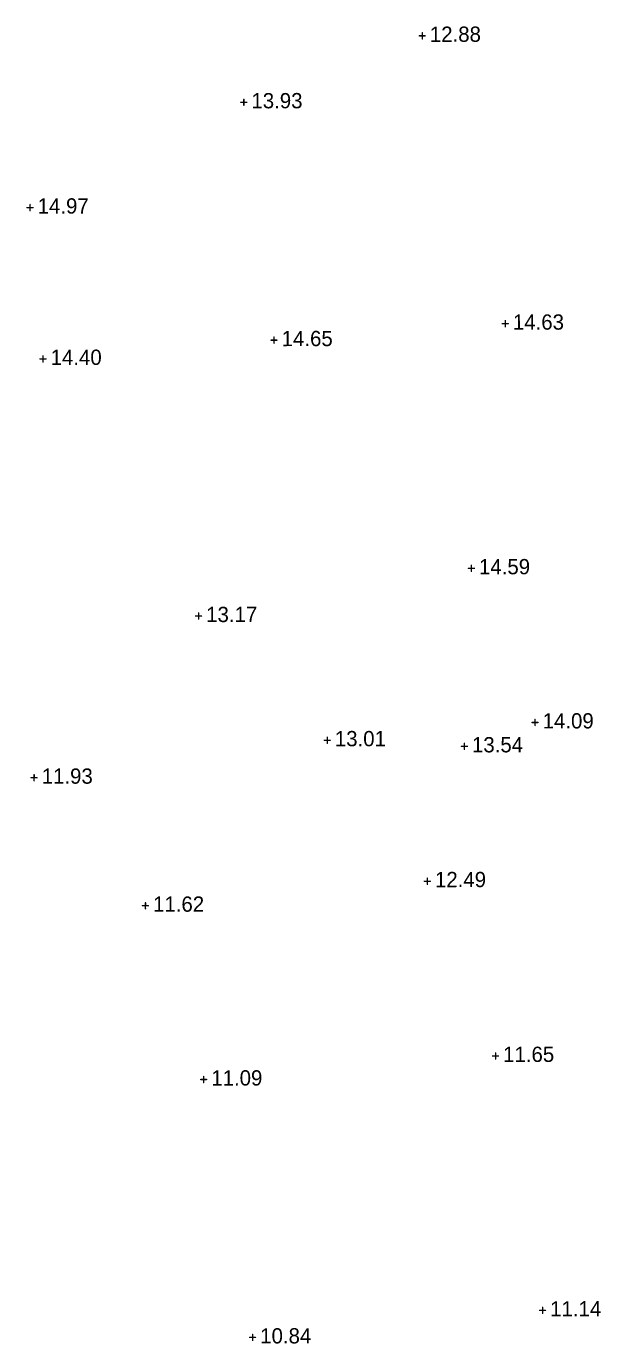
# Model space of a CAD drawing. Header units: metres. Extents: x 119225 to 119868, y 6148173 to 6148690.
# Drawn here: x 119602.7 to 119677.9, y 6148362.3 to 6148534.9 of the extents above; entities that cross this region are included whole.
import ezdxf
from ezdxf.enums import TextEntityAlignment as Align

# ---------------------------------------------------------------- set-up
doc = ezdxf.new("R2010")
doc.units = ezdxf.units.M
doc.layers.get('0').update_dxf_attribs({"linetype": 'CONTINUOUS'})
doc.layers.add('Z_bef', color=4, linetype='CONTINUOUS')
doc.styles.add('FISO', font='FISO')
doc.styles.add('ISO', font='ISO')

# ---------------------------------------------------------------- blocks, each defined once
blk = doc.blocks.new('_MPLUSZH')
at = {"color": 1, "style": 'ISO'}
blk.add_text('+', height=2, dxfattribs=at).set_placement((0, 0), align=Align.MIDDLE)
at = {"style": 'FISO'}
blk.add_attdef('PLUSHÖJD', (1, -1), '', height=2, dxfattribs=at)

msp = doc.modelspace()

# ---------------------------------------------------------------- block references
at = {"layer": 'Z_bef', "extrusion": (1.41091e-08, -2.66725e-08, 1)}
ref = msp.add_blockref('_MPLUSZH', (119654.56, 6148533.88, -0.16), dxfattribs=dict(at, xscale=0.9999947511315105, yscale=0.9999947511315105, zscale=0.9999947511315105, rotation=0.0449887309207433))
ref.add_attrib('PLUSHÖJD', '12.88', (119655.56, 6148532.88, -0.16), dxfattribs={"layer": '0', "extrusion": (1.41091e-08, -2.66725e-08, 1), "height": 2, "rotation": 0.045, "style": 'FISO', "oblique": 360})
ref = msp.add_blockref('_MPLUSZH', (119631.18, 6148525.17, -0.16), dxfattribs=dict(at, xscale=0.9999947511315105, yscale=0.9999947511315105, zscale=0.9999947511315105, rotation=0.0449887309207433))
ref.add_attrib('PLUSHÖJD', '13.93', (119632.18, 6148524.17, -0.16), dxfattribs={"layer": '0', "extrusion": (1.41091e-08, -2.66725e-08, 1), "height": 2, "rotation": 0.045, "style": 'FISO', "oblique": 360})
ref = msp.add_blockref('_MPLUSZH', (119603.17, 6148511.38, -0.16), dxfattribs=dict(at, xscale=0.9999947511315105, yscale=0.9999947511315105, zscale=0.9999947511315105, rotation=0.0449887309207433))
ref.add_attrib('PLUSHÖJD', '14.97', (119604.17, 6148510.38, -0.16), dxfattribs={"layer": '0', "extrusion": (1.41091e-08, -2.66725e-08, 1), "height": 2, "rotation": 0.045, "style": 'FISO', "oblique": 360})
ref = msp.add_blockref('_MPLUSZH', (119665.44, 6148496.17, -0.16), dxfattribs=dict(at, xscale=0.9999947511315105, yscale=0.9999947511315105, zscale=0.9999947511315105, rotation=0.0449887309207433))
ref.add_attrib('PLUSHÖJD', '14.63', (119666.44, 6148495.17, -0.16), dxfattribs={"layer": '0', "extrusion": (1.41091e-08, -2.66725e-08, 1), "height": 2, "rotation": 0.045, "style": 'FISO', "oblique": 360})
ref = msp.add_blockref('_MPLUSZH', (119635.14, 6148494.01, -0.16), dxfattribs=dict(at, xscale=0.9999947511315105, yscale=0.9999947511315105, zscale=0.9999947511315105, rotation=0.0449887309207433))
ref.add_attrib('PLUSHÖJD', '14.65', (119636.14, 6148493.01, -0.16), dxfattribs={"layer": '0', "extrusion": (1.41091e-08, -2.66725e-08, 1), "height": 2, "rotation": 0.045, "style": 'FISO', "oblique": 360})
ref = msp.add_blockref('_MPLUSZH', (119604.87, 6148491.55, -0.16), dxfattribs=dict(at, xscale=0.9999947511315105, yscale=0.9999947511315105, zscale=0.9999947511315105, rotation=0.0449887309207433))
ref.add_attrib('PLUSHÖJD', '14.40', (119605.87, 6148490.55, -0.16), dxfattribs={"layer": '0', "extrusion": (1.41091e-08, -2.66725e-08, 1), "height": 2, "rotation": 0.045, "style": 'FISO', "oblique": 360})
ref = msp.add_blockref('_MPLUSZH', (119661, 6148464.12, -0.16), dxfattribs=dict(at, xscale=0.9999947511315105, yscale=0.9999947511315105, zscale=0.9999947511315105, rotation=0.0449887309207433))
ref.add_attrib('PLUSHÖJD', '14.59', (119662, 6148463.12, -0.16), dxfattribs={"layer": '0', "extrusion": (1.41091e-08, -2.66725e-08, 1), "height": 2, "rotation": 0.045, "style": 'FISO', "oblique": 360})
ref = msp.add_blockref('_MPLUSZH', (119625.25, 6148457.86, -0.16), dxfattribs=dict(at, xscale=0.9999947511315105, yscale=0.9999947511315105, zscale=0.9999947511315105, rotation=0.0449887309207433))
ref.add_attrib('PLUSHÖJD', '13.17', (119626.25, 6148456.86, -0.16), dxfattribs={"layer": '0', "extrusion": (1.41091e-08, -2.66725e-08, 1), "height": 2, "rotation": 0.045, "style": 'FISO', "oblique": 360})
ref = msp.add_blockref('_MPLUSZH', (119669.34, 6148443.92, -0.16), dxfattribs=dict(at, xscale=0.9999947511315105, yscale=0.9999947511315105, zscale=0.9999947511315105, rotation=0.0449887309207433))
ref.add_attrib('PLUSHÖJD', '14.09', (119670.34, 6148442.92, -0.16), dxfattribs={"layer": '0', "extrusion": (1.41091e-08, -2.66725e-08, 1), "height": 2, "rotation": 0.045, "style": 'FISO', "oblique": 360})
ref = msp.add_blockref('_MPLUSZH', (119642.11, 6148441.59, -0.16), dxfattribs=dict(at, xscale=0.9999947511315105, yscale=0.9999947511315105, zscale=0.9999947511315105, rotation=0.0449887309207433))
ref.add_attrib('PLUSHÖJD', '13.01', (119643.11, 6148440.59, -0.16), dxfattribs={"layer": '0', "extrusion": (1.41091e-08, -2.66725e-08, 1), "height": 2, "rotation": 0.045, "style": 'FISO', "oblique": 360})
ref = msp.add_blockref('_MPLUSZH', (119660.08, 6148440.79, -0.16), dxfattribs=dict(at, xscale=0.9999947511315105, yscale=0.9999947511315105, zscale=0.9999947511315105, rotation=0.0449887309207433))
ref.add_attrib('PLUSHÖJD', '13.54', (119661.08, 6148439.79, -0.16), dxfattribs={"layer": '0', "extrusion": (1.41091e-08, -2.66725e-08, 1), "height": 2, "rotation": 0.045, "style": 'FISO', "oblique": 360})
ref = msp.add_blockref('_MPLUSZH', (119603.7, 6148436.68, -0.16), dxfattribs=dict(at, xscale=0.9999947511315105, yscale=0.9999947511315105, zscale=0.9999947511315105, rotation=0.0449887309207433))
ref.add_attrib('PLUSHÖJD', '11.93', (119604.7, 6148435.68, -0.16), dxfattribs={"layer": '0', "extrusion": (1.41091e-08, -2.66725e-08, 1), "height": 2, "rotation": 0.045, "style": 'FISO', "oblique": 360})
ref = msp.add_blockref('_MPLUSZH', (119655.23, 6148423.12, -0.16), dxfattribs=dict(at, xscale=0.9999947511315105, yscale=0.9999947511315105, zscale=0.9999947511315105, rotation=0.0449887309207433))
ref.add_attrib('PLUSHÖJD', '12.49', (119656.23, 6148422.13, -0.16), dxfattribs={"layer": '0', "extrusion": (1.41091e-08, -2.66725e-08, 1), "height": 2, "rotation": 0.045, "style": 'FISO', "oblique": 360})
ref = msp.add_blockref('_MPLUSZH', (119618.29, 6148419.91, -0.16), dxfattribs=dict(at, xscale=0.9999947511315105, yscale=0.9999947511315105, zscale=0.9999947511315105, rotation=0.0449887309207433))
ref.add_attrib('PLUSHÖJD', '11.62', (119619.29, 6148418.91, -0.16), dxfattribs={"layer": '0', "extrusion": (1.41091e-08, -2.66725e-08, 1), "height": 2, "rotation": 0.045, "style": 'FISO', "oblique": 360})
ref = msp.add_blockref('_MPLUSZH', (119664.16, 6148400.23, -0.16), dxfattribs=dict(at, xscale=0.9999947511315105, yscale=0.9999947511315105, zscale=0.9999947511315105, rotation=0.0449887309207433))
ref.add_attrib('PLUSHÖJD', '11.65', (119665.16, 6148399.23, -0.16), dxfattribs={"layer": '0', "extrusion": (1.41091e-08, -2.66725e-08, 1), "height": 2, "rotation": 0.045, "style": 'FISO', "oblique": 360})
ref = msp.add_blockref('_MPLUSZH', (119625.92, 6148397.14, -0.16), dxfattribs=dict(at, xscale=0.9999947511315105, yscale=0.9999947511315105, zscale=0.9999947511315105, rotation=0.0449887309207433))
ref.add_attrib('PLUSHÖJD', '11.09', (119626.92, 6148396.14, -0.16), dxfattribs={"layer": '0', "extrusion": (1.41091e-08, -2.66725e-08, 1), "height": 2, "rotation": 0.045, "style": 'FISO', "oblique": 360})
ref = msp.add_blockref('_MPLUSZH', (119670.32, 6148366.89, -0.16), dxfattribs=dict(at, xscale=0.9999947511315105, yscale=0.9999947511315105, zscale=0.9999947511315105, rotation=0.0449887309207433))
ref.add_attrib('PLUSHÖJD', '11.14', (119671.32, 6148365.89, -0.16), dxfattribs={"layer": '0', "extrusion": (1.41091e-08, -2.66725e-08, 1), "height": 2, "rotation": 0.045, "style": 'FISO', "oblique": 360})
ref = msp.add_blockref('_MPLUSZH', (119632.33, 6148363.35, -0.16), dxfattribs=dict(at, xscale=0.9999947511315105, yscale=0.9999947511315105, zscale=0.9999947511315105, rotation=0.0449887309207433))
ref.add_attrib('PLUSHÖJD', '10.84', (119633.33, 6148362.35, -0.16), dxfattribs={"layer": '0', "extrusion": (1.41091e-08, -2.66725e-08, 1), "height": 2, "rotation": 0.045, "style": 'FISO', "oblique": 360})

doc.saveas('drawing.dxf')
